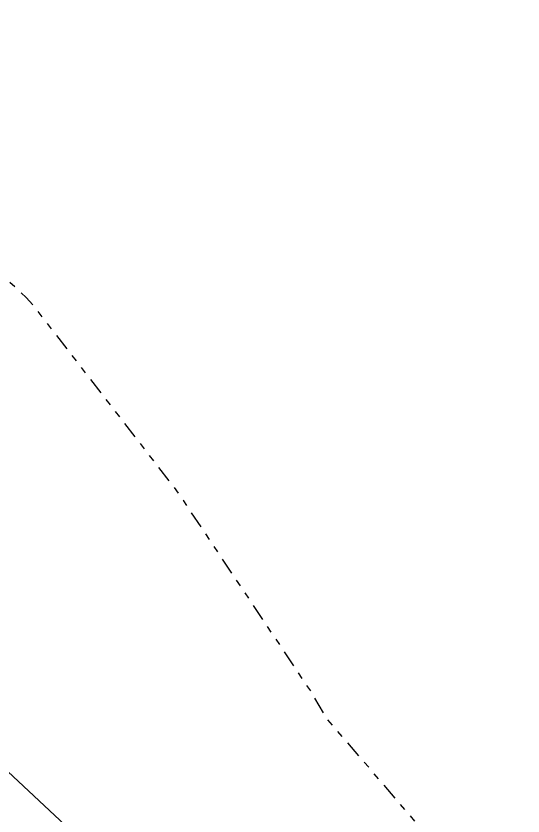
# Model space of a CAD drawing. Header units: feet. Extents: x 2175025 to 2179063, y 467811 to 470338.
# Drawn here: x 2176320.2 to 2176327.71, y 469790.89 to 469802.74 of the extents above; entities that cross this region are included whole.
import ezdxf

# ---------------------------------------------------------------- set-up
doc = ezdxf.new("R2010")
doc.units = ezdxf.units.FT
doc.header["$LTSCALE"] = 0.5
doc.header["$MEASUREMENT"] = 0
doc.linetypes.add('DIVIDE', pattern=[1.25, 0.5, -0.25, 0, -0.25, 0, -0.25])
for name, color, linetype in [('EC', 35, 'DIVIDE'), ('Road Bush Tollway Approximate', 4, 'CONTINUOUS'), ('wetlands_formatted', 70, 'CONTINUOUS')]:
    doc.layers.add(name, color=color, linetype=linetype)

msp = doc.modelspace()

# ---------------------------------------------------------------- hatches: boundary and pattern name
at = {"layer": 'wetlands_formatted', "ltscale": 200}
h = msp.add_hatch(dxfattribs=at)
h.set_pattern_fill('ANSI31', color=5, scale=80, style=0)
h.paths.add_polyline_path([(2176609.029, 469306.875), (2176564.475, 469314.621), (2176518.952, 469376.588), (2176465.681, 469463.729), (2176408.536, 469542.156), (2176331.05, 469663.185), (2176267.125, 469763.881), (2176265.188, 469780.34), (2176266.156, 469794.864), (2176273.905, 469802.61), (2176286.496, 469802.61), (2176304.899, 469790.991), (2176316.522, 469794.864), (2176331.05, 469781.309), (2176343.642, 469762.912), (2176346.547, 469750.325), (2176354.296, 469733.865), (2176364.95, 469700.946), (2176370.762, 469684.486), (2176385.29, 469654.47), (2176402.724, 469629.296), (2176424.033, 469607.027), (2176442.435, 469592.504), (2176454.058, 469579.917), (2176464.712, 469565.393), (2176474.398, 469556.679), (2176488.926, 469546.997), (2176500.549, 469513.109), (2176513.141, 469476.316), (2176539.292, 469422.095), (2176552.852, 469383.366), (2176564.475, 469359.16), (2176572.223, 469348.509), (2176581.909, 469348.509), (2176604.186, 469324.304)])

# ---------------------------------------------------------------- linework, layer by layer
at = {"layer": 'EC', "color": 43, "elevation": 430, "flags": 128}
msp.add_lwpolyline([(2176381.713, 469668.208), (2176381.425, 469668.787), (2176380.143, 469671.428), (2176379.816, 469672.088), (2176378.887, 469674.064), (2176378.355, 469675.186), (2176378.219, 469675.559), (2176377.336, 469677.675), (2176377.456, 469678.953), (2176377.367, 469680.296), (2176377.15, 469681.721), (2176375.714, 469684.555), (2176375.481, 469685.012), (2176373.458, 469687.099), (2176371.954, 469689.401), (2176370.964, 469690.973), (2176370.539, 469691.674), (2176369.559, 469693.449), (2176369.215, 469694.126), (2176368.276, 469696.043), (2176367.967, 469696.73), (2176367.09, 469698.73), (2176366.79, 469699.473), (2176365.988, 469701.497), (2176365.675, 469702.341), (2176364.955, 469704.332), (2176364.616, 469705.318), (2176363.979, 469707.222), (2176363.602, 469708.385), (2176363.048, 469710.155), (2176362.617, 469711.507), (2176362.14, 469713.11), (2176361.694, 469714.895), (2176361.286, 469716.627), (2176360.928, 469718.478), (2176360.641, 469720.345), (2176360.365, 469722.104), (2176360.114, 469724.177), (2176359.898, 469725.752), (2176359.641, 469728.062), (2176359.462, 469729.405), (2176359.158, 469731.936), (2176358.993, 469733.052), (2176358.595, 469735.734), (2176358.425, 469736.678), (2176357.884, 469739.389), (2176357.68, 469740.265), (2176356.95, 469742.829), (2176356.652, 469743.792), (2176355.716, 469746.296), (2176355.037, 469748.038), (2176353.574, 469751.325), (2176352.79, 469753.14), (2176351.354, 469756.272), (2176350.425, 469758.24), (2176349.025, 469761.102), (2176347.884, 469763.34), (2176346.59, 469765.819), (2176345.159, 469768.439), (2176344.055, 469770.431), (2176342.251, 469773.536), (2176341.43, 469774.945), (2176339.165, 469778.632), (2176338.718, 469779.369), (2176336.022, 469783.539), (2176335.94, 469783.628), (2176335.753, 469783.883), (2176333.747, 469786.39), (2176333.011, 469787.494), (2176332.929, 469787.596), (2176332.589, 469788.037), (2176332.258, 469788.379), (2176332.16, 469788.5), (2176331.564, 469788.991), (2176331.157, 469789.27), (2176330.854, 469789.485), (2176330.269, 469789.755), (2176330.118, 469789.787), (2176329.992, 469789.789), (2176329.35, 469789.847), (2176328.644, 469789.79), (2176328.562, 469789.762), (2176328.456, 469789.732), (2176327.76, 469789.575), (2176327.047, 469789.756), (2176327.008, 469789.759), (2176326.954, 469789.827), (2176324.801, 469792.332), (2176324.563, 469792.739), (2176322.682, 469795.555), (2176322.617, 469795.656), (2176320.509, 469798.381), (2176320.348, 469798.569), (2176318.241, 469800.508), (2176316.98, 469801.47), (2176316.888, 469801.661), (2176316.727, 469801.972), (2176316.768, 469802.096), (2176316.907, 469802.478), (2176316.933, 469802.585), (2176316.979, 469802.982), (2176316.957, 469803.047), (2176316.729, 469803.244), (2176316.476, 469803.414), (2176314.619, 469803.965), (2176313.588, 469804.21), (2176312.4, 469804.472), (2176310.363, 469804.825), (2176310.117, 469804.867), (2176309.459, 469804.963), (2176307.817, 469805.232), (2176307.27, 469804.976), (2176305.582, 469804.481), (2176304.455, 469803.933), (2176303.22, 469804.393), (2176303.17, 469804.405), (2176303.045, 469804.478), (2176301.78, 469805.12), (2176301.276, 469805.424), (2176300.342, 469805.943), (2176299.419, 469806.511), (2176298.884, 469806.813), (2176297.579, 469807.609), (2176297.42, 469807.696), (2176296.858, 469808.028), (2176295.798, 469808.535), (2176294.898, 469808.946), (2176294.052, 469809.3), (2176293.285, 469809.6), (2176292.287, 469809.992), (2176291.742, 469810.198), (2176290.52, 469810.678), (2176289.218, 469811.292), (2176288.736, 469811.511), (2176287.788, 469812.037), (2176286.981, 469812.455), (2176286.415, 469812.772), (2176285.225, 469813.395), (2176285.002, 469813.514), (2176283.688, 469814.036), (2176282.976, 469814.344), (2176282.193, 469814.64), (2176280.708, 469815.237), (2176280.694, 469815.241), (2176280.69, 469815.243), (2176279.015, 469815.723), (2176278.577, 469815.868), (2176277.288, 469816.173), (2176276.449, 469816.517), (2176275.655, 469816.686), (2176274.936, 469817.248), (2176274.656, 469817.32), (2176273.735, 469817.726), (2176272.767, 469817.632), (2176272.389, 469817.481), (2176271.832, 469817.225), (2176271.57, 469816.495), (2176271.081, 469815.578), (2176270.964, 469814.738), (2176269.874, 469812.843), (2176268.894, 469810.395), (2176268.092, 469808.901), (2176266.734, 469806.03), (2176266.3, 469805.145), (2176264.698, 469801.695), (2176264.514, 469801.289), (2176262.785, 469797.391), (2176262.735, 469797.274), (2176261.477, 469794.346), (2176260.964, 469793.146), (2176260.943, 469793.103), (2176259.185, 469789.136), (2176258.936, 469788.775), (2176257.352, 469786.152), (2176256.926, 469785.267), (2176256.502, 469784.14), (2176256.152, 469782.806), (2176255.682, 469781.563), (2176255.213, 469780.569), (2176255.395, 469779.968), (2176255.396, 469779.965), (2176255.402, 469779.953), (2176255.892, 469778.934), (2176255.971, 469778.759), (2176256.098, 469778.299), (2176256.123, 469778.012), (2176256.146, 469777.879), (2176256.158, 469777.719), (2176255.991, 469776.329), (2176255.906, 469775.461), (2176255.955, 469774.819), (2176256.084, 469773.017), (2176256.108, 469772.83), (2176256.148, 469772.543), (2176256.33, 469771.387), (2176256.515, 469770.462), (2176256.58, 469770.171), (2176256.626, 469770.069), (2176256.905, 469769.548), (2176257.281, 469768.518), (2176257.342, 469768.36), (2176257.36, 469768.254), (2176257.677, 469766.36), (2176257.694, 469766.243), (2176257.783, 469765.488), (2176257.942, 469764.199), (2176257.964, 469763.982), (2176258.167, 469762.147), (2176258.239, 469761.509), (2176258.426, 469760.107), (2176258.571, 469759.488), (2176258.891, 469758.145), (2176259.654, 469755.974), (2176259.755, 469755.693), (2176259.778, 469755.625), (2176260.612, 469753.239), (2176260.799, 469752.673), (2176261.445, 469750.775), (2176261.75, 469749.839), (2176262.246, 469748.299), (2176262.602, 469747.167), (2176262.982, 469745.799), (2176263.265, 469744.811), (2176263.354, 469743.61), (2176263.374, 469743.374), (2176263.346, 469743.161), (2176263.263, 469741.921), (2176263.475, 469740.459), (2176263.635, 469739.666), (2176264.035, 469737.91), (2176264.319, 469736.891), (2176264.737, 469735.411), (2176264.97, 469734.025), (2176265.125, 469733.047), (2176265.159, 469731.68), (2176265.201, 469730.572), (2176265.19, 469728.568), (2176265.19, 469728.066), (2176265.185, 469727.84), (2176265.144, 469725.547), (2176265.102, 469724.456), (2176265.047, 469723.011), (2176264.944, 469721.395), (2176264.876, 469720.448), (2176264.7, 469718.697), (2176264.579, 469717.84), (2176264.347, 469716.463), (2176264.124, 469715.257), (2176263.792, 469713.58), (2176263.681, 469712.76), (2176263.614, 469712.431), (2176263.406, 469711.454), (2176263.344, 469711.095), (2176263.035, 469710.27), (2176262.569, 469708.948), (2176261.45, 469706.453)], dxfattribs=at)
at = {"layer": 'Road Bush Tollway Approximate', "color": 7}
for centre, radius, start, end in [((2173710.799, 468084.011, -18.307), 2864.497, 17.026885, 36.837241), ((2174160.322, 468447.702, -18.307), 2417.512, 21.071371, 34.016959)]:
    msp.add_arc(centre, radius, start, end, dxfattribs=at)
at = {"layer": 'wetlands_formatted', "color": 5, "ltscale": 200}
msp.add_lwpolyline([(2176408.536, 469542.156), (2176331.05, 469663.185), (2176267.125, 469763.881), (2176265.188, 469780.34), (2176266.156, 469794.864), (2176273.905, 469802.61), (2176286.496, 469802.61), (2176304.899, 469790.991), (2176316.522, 469794.864), (2176331.05, 469781.309), (2176343.642, 469762.912), (2176346.547, 469750.325), (2176354.296, 469733.865), (2176364.95, 469700.946), (2176370.762, 469684.486), (2176385.29, 469654.47)], dxfattribs=at)

doc.saveas('drawing.dxf')
